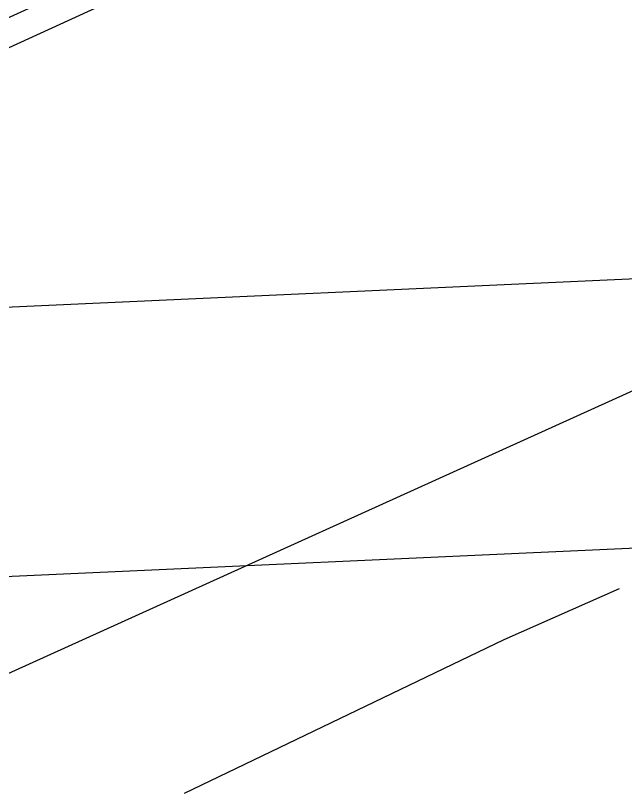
# Model space of a CAD drawing. Header units: feet. Extents: x -84 to 198, y -22 to 181.
# Drawn here: x 41.437 to 42.073, y 142.951 to 143.762 of the extents above; entities that cross this region are included whole.
import ezdxf

# ---------------------------------------------------------------- set-up
doc = ezdxf.new("R2010")
doc.units = ezdxf.units.FT
doc.layers.add('A-LINEA', color=7, linetype='CONTINUOUS')

msp = doc.modelspace()

# ---------------------------------------------------------------- linework, layer by layer
at = {"layer": 'A-LINEA'}
for p, q in [((137.2414, 147.8002), (39.8639, 143.3866)), ((137.2414, 147.8002), (39.8639, 143.3866)), ((137.0738, 147.512), (40.0569, 143.1148)), ((137.0738, 147.512), (40.0569, 143.1148)), ((44.7467, 144.5778), (41.36, 143.0444)), ((44.7467, 144.5778), (41.36, 143.0444))]:
    msp.add_line(p, q, dxfattribs=at)
for points in [[(44.5867, 145.1911), (41, 143.5644), (41, 143.5511), (41, 143.5378), (41.0133, 143.5378), (44.6, 145.1778), (44.5867, 145.1911)], [(44.5867, 145.1911), (41, 143.5644), (41, 143.5511), (41, 143.5378), (41.0133, 143.5378), (44.6, 145.1778), (44.5867, 145.1911)], [(42.0667, 143.1644), (41.9467, 143.1111), (41.6133, 142.9511)], [(42.0667, 143.1644), (41.9467, 143.1111), (41.6133, 142.9511)]]:
    msp.add_lwpolyline(points, dxfattribs=at)

doc.saveas('drawing.dxf')
